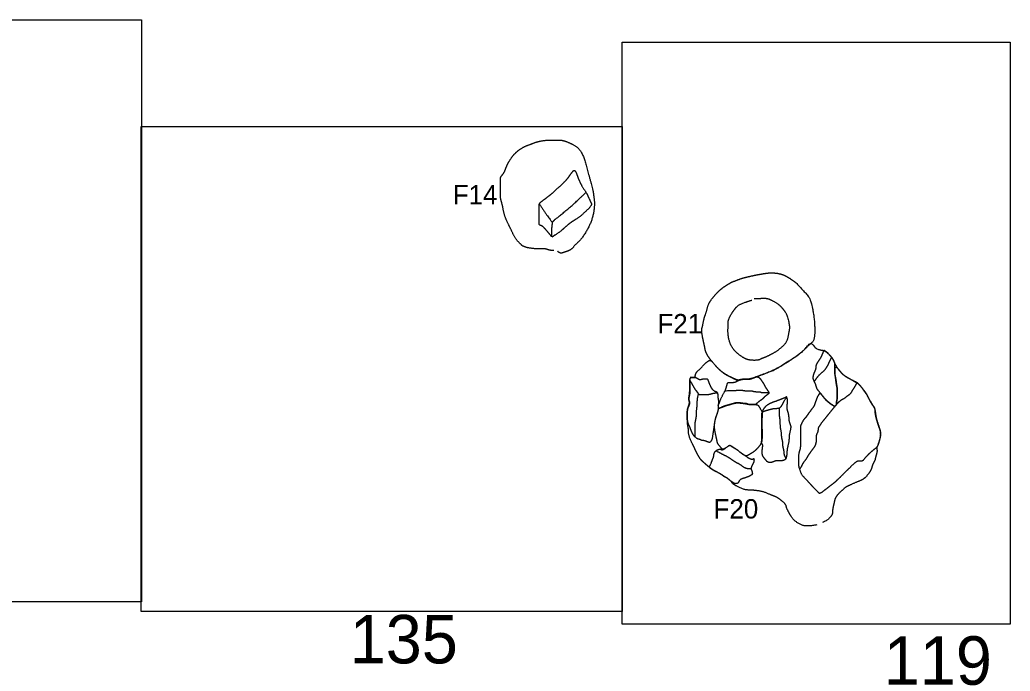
# Model space of a CAD drawing. Extents: x -623 to -500, y -307 to -252.
# Drawn here: x -537.31 to -527.1, y -276.52 to -269.8 of the extents above; entities that cross this region are included whole.
import ezdxf

# ---------------------------------------------------------------- set-up
doc = ezdxf.new("R2010")
doc.units = 0
for name, color, linetype in [('Brick', 7, 'Continuous'), ('Feature Numbers', 7, 'Continuous'), ('Modern Posthole', 7, 'Continuous'), ('Posthole', 7, 'Continuous'), ('Postmold', 7, 'Continuous'), ('Quadrat Lines', 7, 'Continuous'), ('Quadrat Numbers', 7, 'Continuous'), ('Stone', 7, 'Continuous')]:
    doc.layers.add(name, color=color, linetype=linetype)

msp = doc.modelspace()

# ---------------------------------------------------------------- linework, layer by layer
at = {"layer": 'Brick'}
for points in [[(-531.829, -272.036), (-531.848, -272.011), (-531.878, -271.976), (-531.912, -271.938), (-531.933, -271.923), (-531.959, -271.915), (-531.958, -271.87), (-531.957, -271.831), (-531.957, -271.793), (-531.957, -271.743), (-531.957, -271.712), (-531.957, -271.696), (-531.935, -271.673), (-531.894, -271.644), (-531.868, -271.623), (-531.827, -271.593), (-531.788, -271.557), (-531.745, -271.516), (-531.698, -271.472), (-531.659, -271.431), (-531.636, -271.395), (-531.617, -271.37), (-531.599, -271.35), (-531.583, -271.359), (-531.563, -271.408), (-531.553, -271.441), (-531.536, -271.477), (-531.513, -271.521), (-531.474, -271.579), (-531.455, -271.615), (-531.425, -271.683), (-531.413, -271.705), (-531.444, -271.743), (-531.501, -271.797), (-531.543, -271.835), (-531.606, -271.873), (-531.633, -271.892), (-531.665, -271.915), (-531.71, -271.957), (-531.75, -271.991), (-531.805, -272.026), (-531.824, -272.041)], [(-531.955, -271.699), (-531.913, -271.765), (-531.831, -271.877), (-531.823, -271.888), (-531.808, -271.874), (-531.799, -271.862), (-531.764, -271.836), (-531.645, -271.737), (-531.555, -271.656), (-531.474, -271.579)], [(-531.823, -271.884), (-531.823, -271.896), (-531.829, -271.933), (-531.829, -271.978), (-531.829, -272.02), (-531.829, -272.036)]]:
    msp.add_open_spline(points, degree=2, dxfattribs=at)
at = {"layer": 'Modern Posthole'}
msp.add_open_spline([(-530.17, -273.33), (-530.189, -273.307), (-530.219, -273.265), (-530.243, -273.216), (-530.25, -273.173), (-530.264, -273.113), (-530.277, -273.048), (-530.283, -272.995), (-530.273, -272.964), (-530.259, -272.885), (-530.237, -272.824), (-530.215, -272.738), (-530.181, -272.681), (-530.117, -272.607), (-530.062, -272.56), (-530.015, -272.53), (-529.979, -272.507), (-529.927, -272.488), (-529.874, -272.467), (-529.821, -272.453), (-529.735, -272.433), (-529.644, -272.417), (-529.59, -272.409), (-529.533, -272.409), (-529.472, -272.418), (-529.429, -272.433), (-529.376, -272.463), (-529.316, -272.503), (-529.273, -272.548), (-529.234, -272.591), (-529.189, -272.64), (-529.154, -272.696), (-529.116, -272.895), (-529.115, -273.1), (-529.168, -273.147), (-529.206, -273.182), (-529.271, -273.248), (-529.467, -273.375), (-529.57, -273.427), (-529.724, -273.483), (-529.788, -273.505), (-529.836, -273.506), (-529.875, -273.507), (-529.906, -273.518), (-529.945, -273.502), (-530.028, -273.46), (-530.07, -273.433), (-530.109, -273.399), (-530.143, -273.361)], degree=2, dxfattribs=at)
at = {"layer": 'Posthole'}
for points in [[(-531.808, -272.179), (-531.84, -272.179), (-531.891, -272.161), (-531.943, -272.161), (-532.006, -272.161), (-532.109, -272.145), (-532.16, -272.106), (-532.212, -272.039), (-532.252, -271.954), (-532.29, -271.879), (-532.32, -271.802), (-532.337, -271.704), (-532.358, -271.638), (-532.358, -271.546), (-532.358, -271.471), (-532.358, -271.422), (-532.318, -271.376), (-532.301, -271.327), (-532.275, -271.27), (-532.23, -271.201), (-532.176, -271.148), (-532.108, -271.105), (-532.039, -271.08), (-531.975, -271.055), (-531.884, -271.04), (-531.793, -271.04), (-531.715, -271.04), (-531.64, -271.07), (-531.564, -271.109), (-531.515, -271.175), (-531.484, -271.255), (-531.458, -271.358), (-531.412, -271.518), (-531.388, -271.649), (-531.388, -271.744), (-531.41, -271.855), (-531.457, -271.959), (-531.521, -272.06), (-531.585, -272.119), (-531.632, -272.174), (-531.694, -272.195), (-531.742, -272.212), (-531.77, -272.184)], [(-529.094, -275.007), (-529.153, -275.019), (-529.228, -275.019), (-529.281, -274.995), (-529.331, -274.959), (-529.365, -274.911), (-529.382, -274.879), (-529.403, -274.841), (-529.415, -274.795), (-529.449, -274.765), (-529.503, -274.723), (-529.559, -274.703), (-529.646, -274.664), (-529.742, -274.65), (-529.792, -274.65), (-529.85, -274.643), (-529.926, -274.606), (-529.967, -274.581), (-529.976, -274.558), (-529.999, -274.542), (-530.012, -274.531), (-530.027, -274.522), (-530.039, -274.514), (-530.054, -274.506), (-530.066, -274.497), (-530.086, -274.484), (-530.104, -274.474), (-530.12, -274.465), (-530.146, -274.452), (-530.164, -274.442), (-530.181, -274.43), (-530.192, -274.422), (-530.199, -274.416), (-530.215, -274.404), (-530.237, -274.385), (-530.29, -274.339), (-530.326, -274.278), (-530.359, -274.209), (-530.394, -274.139), (-530.417, -274.074), (-530.417, -274.028), (-530.427, -273.973), (-530.427, -273.945), (-530.43, -273.926), (-530.43, -273.886), (-530.43, -273.858), (-530.43, -273.835), (-530.427, -273.813), (-530.422, -273.797), (-530.415, -273.778), (-530.41, -273.762), (-530.407, -273.748), (-530.407, -273.74), (-530.411, -273.734), (-530.411, -273.726), (-530.415, -273.716), (-530.415, -273.702), (-530.409, -273.672), (-530.406, -273.65), (-530.406, -273.642), (-530.406, -273.636), (-530.403, -273.619), (-530.403, -273.587), (-530.403, -273.562), (-530.403, -273.531), (-530.403, -273.511), (-530.398, -273.491), (-530.389, -273.488), (-530.374, -273.488), (-530.359, -273.488), (-530.345, -273.491), (-530.35, -273.471), (-530.338, -273.435), (-530.297, -273.398), (-530.261, -273.358), (-530.225, -273.325), (-530.195, -273.307), (-530.165, -273.332), (-530.131, -273.376), (-530.093, -273.415), (-530.046, -273.451), (-530, -273.474), (-529.951, -273.499), (-529.917, -273.514), (-529.905, -273.514), (-529.888, -273.511), (-529.871, -273.509), (-529.857, -273.506), (-529.839, -273.506), (-529.81, -273.506), (-529.784, -273.503), (-529.751, -273.493), (-529.727, -273.484), (-529.714, -273.481), (-529.661, -273.461), (-529.585, -273.43), (-529.531, -273.41), (-529.453, -273.364), (-529.36, -273.306), (-529.273, -273.243), (-529.217, -273.196), (-529.155, -273.12), (-529.111, -273.185), (-529.058, -273.205), (-529.036, -273.205), (-529.005, -273.218), (-528.975, -273.242), (-528.955, -273.267), (-528.94, -273.281), (-528.92, -273.315), (-528.911, -273.341), (-528.902, -273.358), (-528.89, -273.381), (-528.874, -273.4), (-528.852, -273.427), (-528.836, -273.446), (-528.815, -273.464), (-528.789, -273.482), (-528.752, -273.502), (-528.709, -273.526), (-528.681, -273.543), (-528.667, -273.551), (-528.648, -273.572), (-528.627, -273.597), (-528.601, -273.631), (-528.578, -273.664), (-528.56, -273.704), (-528.539, -273.739), (-528.523, -273.766), (-528.506, -273.79), (-528.497, -273.807), (-528.49, -273.854), (-528.482, -273.903), (-528.472, -273.941), (-528.459, -273.979), (-528.448, -274.013), (-528.439, -274.041), (-528.439, -274.065), (-528.439, -274.099), (-528.445, -274.121), (-528.452, -274.147), (-528.463, -274.183), (-528.479, -274.211), (-528.471, -274.246), (-528.48, -274.279), (-528.49, -274.317), (-528.494, -274.337), (-528.503, -274.356), (-528.515, -274.376), (-528.524, -274.401), (-528.529, -274.423), (-528.535, -274.438), (-528.545, -274.456), (-528.553, -274.467), (-528.557, -274.475), (-528.564, -274.482), (-528.589, -274.518), (-528.64, -274.55), (-528.691, -274.57), (-528.762, -274.601), (-528.798, -274.619), (-528.839, -274.656), (-528.877, -274.692), (-528.905, -274.732), (-528.915, -274.775), (-528.925, -274.816), (-528.933, -274.861), (-528.933, -274.897), (-528.949, -274.92), (-528.982, -274.959), (-529.037, -274.983)]]:
    msp.add_open_spline(points, degree=2, dxfattribs=at)
at = {"layer": 'Postmold'}
for points in [[(-529.741, -272.672), (-529.674, -272.672), (-529.609, -272.67), (-529.564, -272.688), (-529.486, -272.734), (-529.444, -272.779), (-529.404, -272.835), (-529.372, -272.958), (-529.386, -273.037), (-529.403, -273.123), (-529.467, -273.187), (-529.536, -273.235), (-529.609, -273.272), (-529.667, -273.294), (-529.696, -273.311), (-529.781, -273.311), (-529.837, -273.294), (-529.904, -273.248), (-529.952, -273.202), (-529.993, -273.134), (-530.012, -273.035), (-530.009, -272.953), (-530.009, -272.895), (-529.97, -272.822), (-529.937, -272.779), (-529.908, -272.742), (-529.815, -272.705), (-529.764, -272.69)], [(-530.035, -274.215), (-530.063, -274.233), (-530.08, -274.216), (-530.117, -274.171), (-530.124, -274.14), (-530.133, -274.093), (-530.146, -274.038), (-530.15, -273.999), (-530.147, -273.95), (-530.137, -273.907), (-530.127, -273.879), (-530.117, -273.852), (-530.109, -273.819), (-530.108, -273.793), (-530.104, -273.807), (-530.08, -273.797), (-530.046, -273.783), (-529.979, -273.763), (-529.942, -273.753), (-529.909, -273.748), (-529.83, -273.757), (-529.807, -273.763), (-529.778, -273.769), (-529.703, -273.766), (-529.691, -273.788), (-529.656, -273.842), (-529.66, -273.899), (-529.66, -273.993), (-529.659, -274.067), (-529.659, -274.121), (-529.663, -274.159), (-529.692, -274.202), (-529.72, -274.233), (-529.749, -274.258), (-529.786, -274.279), (-529.82, -274.299), (-529.835, -274.293), (-529.864, -274.275), (-529.908, -274.239), (-529.959, -274.206), (-529.985, -274.191), (-529.995, -274.19), (-530.008, -274.196)]]:
    msp.add_open_spline(points, degree=2, dxfattribs=at)
at = {"layer": 'Quadrat Lines'}
for points in [[(-540.06, -269.8), (-536.06, -269.8), (-536.06, -275.8), (-540.06, -275.8)], [(-531.1, -270.03), (-527.1, -270.03), (-527.1, -276.03), (-531.1, -276.03)], [(-536.061, -270.9), (-531.101, -270.9), (-531.101, -275.9), (-536.061, -275.9)]]:
    msp.add_lwpolyline(points, close=True, dxfattribs=at)
at = {"layer": 'Stone'}
for points in [[(-529.026, -273.216), (-529.038, -273.247), (-529.05, -273.274), (-529.068, -273.304), (-529.09, -273.336), (-529.104, -273.362), (-529.104, -273.397), (-529.122, -273.438), (-529.135, -273.478), (-529.135, -273.501), (-529.123, -273.528), (-529.108, -273.558), (-529.098, -273.6), (-529.066, -273.639), (-529.04, -273.67), (-529.011, -273.71), (-528.972, -273.746), (-528.943, -273.767), (-528.923, -273.777), (-528.911, -273.791), (-528.9, -273.777), (-528.889, -273.764), (-528.892, -273.742), (-528.884, -273.712), (-528.884, -273.663), (-528.884, -273.601), (-528.89, -273.57), (-528.895, -273.541), (-528.899, -273.504), (-528.908, -273.45), (-528.908, -273.417), (-528.908, -273.389), (-528.908, -273.37), (-528.908, -273.341), (-528.923, -273.307), (-528.94, -273.28), (-528.956, -273.263), (-528.977, -273.239), (-528.997, -273.223), (-529.017, -273.21)], [(-529.121, -273.532), (-529.099, -273.498), (-529.08, -273.474), (-529.056, -273.448), (-529.017, -273.417), (-528.994, -273.385), (-528.976, -273.356), (-528.965, -273.328), (-528.953, -273.303), (-528.94, -273.28)], [(-529.06, -273.645), (-529.074, -273.662), (-529.09, -273.691), (-529.103, -273.726), (-529.113, -273.752), (-529.121, -273.779), (-529.144, -273.811), (-529.163, -273.837), (-529.182, -273.861), (-529.193, -273.878), (-529.209, -273.9), (-529.231, -273.924), (-529.246, -273.951), (-529.259, -273.978), (-529.264, -273.997), (-529.264, -274.027), (-529.264, -274.056), (-529.264, -274.093), (-529.264, -274.134), (-529.264, -274.168), (-529.264, -274.22), (-529.276, -274.25), (-529.284, -274.294), (-529.284, -274.348), (-529.284, -274.395), (-529.272, -274.434), (-529.257, -274.481), (-529.224, -274.519), (-529.196, -274.548), (-529.166, -274.582), (-529.145, -274.604), (-529.123, -274.628), (-529.095, -274.655), (-529.08, -274.672), (-529.067, -274.683), (-529.039, -274.669), (-529.013, -274.648), (-528.986, -274.628), (-528.95, -274.599), (-528.922, -274.577), (-528.896, -274.557), (-528.868, -274.53), (-528.843, -274.506), (-528.803, -274.465), (-528.769, -274.432), (-528.739, -274.403), (-528.702, -274.367), (-528.676, -274.347), (-528.653, -274.347), (-528.622, -274.347), (-528.606, -274.331), (-528.586, -274.305), (-528.566, -274.286), (-528.553, -274.271), (-528.532, -274.253), (-528.512, -274.236), (-528.498, -274.224), (-528.47, -274.205), (-528.453, -274.155), (-528.44, -274.114), (-528.434, -274.066), (-528.443, -274.021), (-528.458, -273.986), (-528.471, -273.941), (-528.483, -273.904), (-528.493, -273.847), (-528.493, -273.813), (-528.51, -273.783), (-528.533, -273.753), (-528.549, -273.72), (-528.565, -273.69), (-528.578, -273.664), (-528.603, -273.63), (-528.625, -273.598), (-528.65, -273.568), (-528.666, -273.551), (-528.679, -273.541), (-528.737, -273.512), (-528.785, -273.484), (-528.822, -273.461), (-528.854, -273.426), (-528.888, -273.382), (-528.908, -273.385), (-528.908, -273.406), (-528.908, -273.425), (-528.908, -273.445), (-528.908, -273.461), (-528.903, -273.483), (-528.897, -273.515), (-528.893, -273.548), (-528.89, -273.566), (-528.886, -273.587), (-528.886, -273.603), (-528.886, -273.637), (-528.884, -273.644), (-528.884, -273.667), (-528.884, -273.692), (-528.886, -273.713), (-528.889, -273.731), (-528.891, -273.736), (-528.891, -273.747), (-528.891, -273.758), (-528.892, -273.766), (-528.896, -273.771), (-528.9, -273.777), (-528.904, -273.782), (-528.908, -273.785), (-528.912, -273.786), (-528.919, -273.782), (-528.927, -273.776), (-528.932, -273.772), (-528.943, -273.766), (-528.954, -273.758), (-528.961, -273.753), (-528.967, -273.748), (-528.973, -273.743), (-528.98, -273.738), (-528.987, -273.73), (-528.999, -273.72), (-529.007, -273.711), (-529.016, -273.701), (-529.024, -273.691), (-529.035, -273.677), (-529.047, -273.663), (-529.057, -273.65), (-529.06, -273.647)], [(-530.403, -273.518), (-530.403, -273.549), (-530.403, -273.595), (-530.403, -273.65), (-530.414, -273.695), (-530.414, -273.72), (-530.404, -273.746), (-530.415, -273.782), (-530.43, -273.814), (-530.43, -273.869), (-530.43, -273.907), (-530.43, -273.938), (-530.421, -273.969), (-530.405, -273.998), (-530.397, -274.026), (-530.382, -274.059), (-530.367, -274.085), (-530.353, -274.097), (-530.33, -274.116), (-530.303, -274.123), (-530.281, -274.135), (-530.255, -274.135), (-530.228, -274.147), (-530.194, -274.158), (-530.171, -274.124), (-530.163, -274.065), (-530.153, -273.998), (-530.144, -273.932), (-530.131, -273.884), (-530.108, -273.824), (-530.109, -273.785), (-530.104, -273.736), (-530.113, -273.684), (-530.113, -273.651), (-530.124, -273.639), (-530.156, -273.627), (-530.174, -273.606), (-530.19, -273.576), (-530.205, -273.541), (-530.217, -273.505), (-530.234, -273.505), (-530.27, -273.505), (-530.304, -273.515), (-530.323, -273.498), (-530.35, -273.489), (-530.372, -273.489), (-530.387, -273.489), (-530.399, -273.489)], [(-530.403, -273.518), (-530.387, -273.546), (-530.368, -273.581), (-530.347, -273.615), (-530.324, -273.642), (-530.315, -273.664), (-530.266, -273.664), (-530.205, -273.664), (-530.166, -273.649), (-530.119, -273.645)], [(-530.111, -273.778), (-530.089, -273.72), (-530.06, -273.66), (-530.033, -273.609), (-530.023, -273.575), (-530.015, -273.538), (-529.979, -273.538), (-529.938, -273.538), (-529.904, -273.518), (-529.863, -273.506), (-529.837, -273.506), (-529.783, -273.506), (-529.742, -273.49), (-529.713, -273.478), (-529.684, -273.491), (-529.663, -273.522), (-529.638, -273.558), (-529.624, -273.589), (-529.6, -273.624), (-529.589, -273.642), (-529.589, -273.653), (-529.612, -273.671), (-529.636, -273.689), (-529.655, -273.712), (-529.684, -273.73), (-529.71, -273.752), (-529.723, -273.766), (-529.748, -273.766), (-529.779, -273.766), (-529.801, -273.766), (-529.823, -273.755), (-529.855, -273.755), (-529.915, -273.745), (-529.968, -273.76), (-530.007, -273.772), (-530.051, -273.783), (-530.079, -273.797), (-530.108, -273.809)], [(-530.042, -273.624), (-529.981, -273.623), (-529.94, -273.623), (-529.911, -273.617), (-529.895, -273.617), (-529.868, -273.617), (-529.842, -273.624), (-529.819, -273.624), (-529.767, -273.624), (-529.74, -273.634), (-529.7, -273.634), (-529.683, -273.634), (-529.668, -273.642), (-529.644, -273.642), (-529.623, -273.642), (-529.589, -273.642)], [(-529.272, -274.434), (-529.254, -274.412), (-529.239, -274.378), (-529.221, -274.351), (-529.195, -274.317), (-529.177, -274.284), (-529.153, -274.251), (-529.127, -274.216), (-529.109, -274.192), (-529.098, -274.152), (-529.098, -274.113), (-529.098, -274.08), (-529.078, -274.04), (-529.078, -274.007), (-529.055, -273.97), (-529.027, -273.934), (-529.004, -273.905), (-528.976, -273.87), (-528.942, -273.829), (-528.911, -273.79), (-528.891, -273.766), (-528.866, -273.738), (-528.837, -273.714), (-528.808, -273.701), (-528.773, -273.673), (-528.743, -273.652), (-528.725, -273.619), (-528.702, -273.584), (-528.688, -273.56), (-528.679, -273.541)], [(-530.315, -273.656), (-530.33, -273.699), (-530.33, -273.767), (-530.339, -273.839), (-530.339, -273.9), (-530.353, -273.955), (-530.353, -274.015), (-530.353, -274.07), (-530.353, -274.097)], [(-529.656, -273.842), (-529.647, -273.82), (-529.623, -273.784), (-529.585, -273.758), (-529.545, -273.74), (-529.519, -273.732), (-529.476, -273.715), (-529.445, -273.703), (-529.422, -273.693), (-529.403, -273.685), (-529.408, -273.692), (-529.399, -273.711), (-529.399, -273.752), (-529.407, -273.788), (-529.4, -273.827), (-529.388, -273.861), (-529.383, -273.902), (-529.383, -273.931), (-529.369, -273.973), (-529.361, -273.998), (-529.371, -274.048), (-529.381, -274.091), (-529.381, -274.143), (-529.393, -274.193), (-529.402, -274.235), (-529.402, -274.273), (-529.408, -274.306), (-529.413, -274.326), (-529.426, -274.34), (-529.459, -274.348), (-529.493, -274.348), (-529.523, -274.348), (-529.552, -274.361), (-529.577, -274.367), (-529.603, -274.359), (-529.616, -274.344), (-529.641, -274.313), (-529.649, -274.302), (-529.658, -274.277), (-529.658, -274.239), (-529.652, -274.201), (-529.652, -274.18), (-529.667, -274.162), (-529.66, -274.133), (-529.66, -274.099), (-529.66, -274.062), (-529.66, -274.026), (-529.66, -273.987), (-529.66, -273.938), (-529.66, -273.9), (-529.66, -273.87), (-529.66, -273.855)], [(-529.656, -273.842), (-529.621, -273.829), (-529.584, -273.818), (-529.532, -273.806), (-529.496, -273.806), (-529.469, -273.797), (-529.45, -273.769), (-529.434, -273.736), (-529.408, -273.692)], [(-529.483, -273.801), (-529.483, -273.83), (-529.483, -273.876), (-529.474, -273.932), (-529.474, -274.001), (-529.461, -274.056), (-529.461, -274.096), (-529.448, -274.151), (-529.448, -274.197), (-529.435, -274.239), (-529.435, -274.276), (-529.423, -274.306), (-529.413, -274.326)], [(-530.205, -274.414), (-530.188, -274.381), (-530.171, -274.335), (-530.157, -274.307), (-530.156, -274.268), (-530.125, -274.233), (-530.086, -274.225), (-530.069, -274.238), (-530.015, -274.202), (-529.992, -274.183), (-529.968, -274.203), (-529.912, -274.234), (-529.873, -274.271), (-529.829, -274.295), (-529.798, -274.32), (-529.758, -274.334), (-529.742, -274.319), (-529.742, -274.36), (-529.761, -274.389), (-529.774, -274.427), (-529.774, -274.427), (-529.762, -274.458), (-529.757, -274.486), (-529.78, -274.501), (-529.823, -274.52), (-529.868, -274.532), (-529.893, -274.548), (-529.905, -274.58), (-529.939, -274.583), (-529.939, -274.583), (-529.976, -274.559), (-529.999, -274.542), (-530.02, -274.524), (-530.054, -274.508), (-530.079, -274.487), (-530.108, -274.472), (-530.132, -274.459), (-530.163, -274.444), (-530.194, -274.422)], [(-530.132, -274.245), (-530.089, -274.267), (-530.059, -274.282), (-530.019, -274.302), (-529.978, -274.329), (-529.937, -274.357), (-529.892, -274.38), (-529.862, -274.402), (-529.836, -274.419), (-529.805, -274.427), (-529.774, -274.427)]]:
    msp.add_open_spline(points, degree=2, dxfattribs=at)

# ---------------------------------------------------------------- texts
at = {"layer": 'Feature Numbers'}
for s, p in [('F14', (-532.849, -271.703)), ('F21', (-530.738, -273.033)), ('F20', (-530.159, -274.942))]:
    msp.add_text(s, height=0.2, dxfattribs=at).set_placement(p)
at = {"layer": 'Quadrat Numbers'}
for s, p in [('135', (-533.912, -276.436)), ('119', (-528.404, -276.656))]:
    msp.add_text(s, height=0.5, dxfattribs=at).set_placement(p)

doc.saveas('drawing.dxf')
